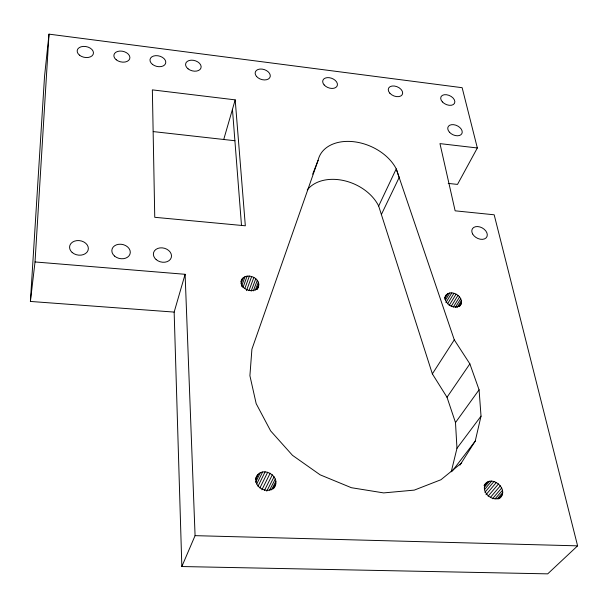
<?xml version="1.0" encoding="UTF-8"?>
<svg xmlns="http://www.w3.org/2000/svg" width="608" height="608" viewBox="0 0 608 608"><rect width="100%" height="100%" fill="white"/><g stroke="black" fill="none" stroke-linecap="round" stroke-linejoin="round"><path stroke-width="0.91" d="M273.585 488.574C283.282 476.429 260.406 463.691 255.626 478.625M35.028 261.957L185.106 274.299L174.154 312.086L30.4 301.446L35.028 261.957L49.012 34.147L462.148 87.696L477.341 147.972L457.505 184.406L448.225 183.411M30.4 301.446L44.528 76.509L49.012 34.147M258.658 285.92C260.247 276.86 244.538 271.837 241.239 280.744C239.522 289.864 255.444 294.948 258.658 285.92L257.663 288.549M499.381 498.606C510.477 489.79 490.899 473.1 484.029 485.564M459.952 465.12L475.228 441.104L481.027 416.13L479.074 389.804L469.87 363.865L454.282 339.857L396.249 168.88A42.788 29.716 23.3 0 0 353.491 141.694A42.788 29.716 23.3 0 0 318.098 160.314L312.687 174.169M451.242 471.8L456.973 448.286L455.491 422.575L447.017 397.267L432.356 373.874L378.662 206.028A41.146 29.526 23.4 0 0 343.953 180.614A41.146 29.526 23.4 0 0 307.253 189.932M461.084 303.992C463.843 296.02 450.422 288.595 445.565 295.8C442.685 303.81 456.289 311.326 461.084 303.992L459.58 306.409M223.729 139.483L235.19 99.864L152.357 89.87L154.751 217.299L245.328 225.788L235.19 99.864M318.098 160.314L251.91 349.205L249.903 375.714L256.173 403.636L270.644 430.912L292.486 455.331L320.127 474.825L351.378 487.707L383.648 492.906L414.306 490.109L440.937 479.742L461.67 462.893M241.049 281.717L241.992 279.064M241.072 283.868L243.284 277.681M241.536 286.414L245.032 276.678M242.949 287.63L247.106 276.131M244.872 288.45L249.371 276.078M246.491 290.647L251.674 276.511M248.968 290.647L253.855 277.408M251.188 291.05L255.778 278.707M253.346 290.89L257.306 280.326M255.36 290.062L258.339 282.15M256.812 289.324L258.803 284.05M256.857 476.072C251.332 486.491 269.002 496.288 274.884 486.05M257.268 289.362L257.929 287.607M477.341 147.972L439.964 143.617L455.134 210.824L494.175 214.791L577.6 545.847L547.709 573.853L181.838 566.534L195.077 535.656L185.106 274.299M378.662 206.028L396.249 168.88L399.167 177.49L381.376 214.51M255.824 479.332L258.294 474.217M255.702 482.212L260.247 472.834M256.751 483.945L262.572 472.013M257.997 486.286L265.118 471.8M259.897 487.981L267.71 472.218M261.896 489.805L270.18 473.237M264.434 490.489L272.354 474.787M266.775 491.15L274.094 476.763M269.656 490.01L275.272 479.036M271.487 489.873L275.819 481.445M273.083 488.885L275.69 483.839M485.83 483.39C479.735 491.902 493.856 503.979 501.243 496.462M444.6 297.707L446.553 294.454M444.57 299.166L447.997 293.482M445.383 300.253L449.798 292.942M445.93 302.617L451.835 292.881M447.549 303.833L453.971 293.292M449.122 305.49L456.068 294.15M451.159 306.47L457.976 295.397M453.218 307.222L459.564 296.955M455.346 307.39L460.735 298.71M456.988 307.648L461.404 300.557M459.01 306.386L461.525 302.358M432.356 373.874L454.282 339.857M447.017 397.267L469.87 363.865M455.491 422.575L479.074 389.804M456.973 448.286L481.027 416.13M452.177 471.2L475.228 441.104M484.394 485.686L487.403 482.06M484.553 487.069L489.387 481.27M484.378 489.759L491.644 481.065M484.91 492.32L494.03 481.46M485.997 494.722L496.386 482.425M488.11 496.174L498.537 483.9M490.504 497.314L500.361 485.784M492.45 498.735L501.714 487.958M495.087 498.864L502.52 490.261M497.124 498.993L502.71 492.548M498.552 498.955L502.276 494.669M195.077 535.656L577.6 545.847M153.262 131.594L234.939 140.737M232.454 109.334L241.498 225.462M174.154 312.086L181.838 566.534M472.598 233.913A8.292 5.715 29 0 0 486.02 237.964A8.292 5.715 29 0 0 480.008 226.982A8.292 5.715 29 0 0 472.598 233.913M442.381 101.901A7.494 4.758 24.9 0 0 454.457 103.39A7.494 4.758 24.9 0 0 446.485 94.726A7.494 4.758 24.9 0 0 442.381 101.901M188.07 68.841A7.95 5.274 15.6 0 0 200.959 68.02A7.95 5.274 15.6 0 0 191.049 60.192A7.95 5.274 15.6 0 0 188.07 68.841M152.418 64.349A8.041 5.335 14.2 0 0 165.566 63.536A8.041 5.335 14.2 0 0 155.686 55.662A8.041 5.335 14.2 0 0 152.418 64.349M116.219 59.782A8.14 5.396 12.8 0 0 129.633 58.991A8.14 5.396 12.8 0 0 119.791 51.072A8.14 5.396 12.8 0 0 116.219 59.782M79.458 55.146A8.238 5.449 11.5 0 0 93.153 54.37A8.238 5.449 11.5 0 0 83.349 46.406A8.238 5.449 11.5 0 0 79.458 55.146M72.185 252.487A9.447 7.258 9.4 0 0 87.985 250.504A9.447 7.258 9.4 0 0 76.707 240.639A9.447 7.258 9.4 0 0 72.185 252.487M114.555 256.082A9.31 7.174 11.9 0 0 129.99 254.098A9.31 7.174 11.9 0 0 118.659 244.302A9.31 7.174 11.9 0 0 114.555 256.082M156.18 259.608A9.188 7.083 14.5 0 0 171.258 257.625A9.188 7.083 14.5 0 0 159.889 247.912A9.188 7.083 14.5 0 0 156.18 259.608M256.47 76.365A7.798 5.145 18.3 0 0 269.557 77.984A7.798 5.145 18.3 0 0 262.132 69.099A7.798 5.145 18.3 0 0 256.47 76.365M324.132 84.907A7.668 5.008 20.8 0 0 336.84 86.48A7.668 5.008 20.8 0 0 329.209 77.687A7.668 5.008 20.8 0 0 324.132 84.907M389.842 93.206A7.554 4.864 23.1 0 0 402.184 94.734A7.554 4.864 23.1 0 0 394.372 86.024A7.554 4.864 23.1 0 0 389.842 93.206M449.502 132.248A7.668 4.97 25.7 0 0 461.829 133.684A7.668 4.97 25.7 0 0 453.644 124.686A7.668 4.97 25.7 0 0 449.502 132.248"/></g></svg>
